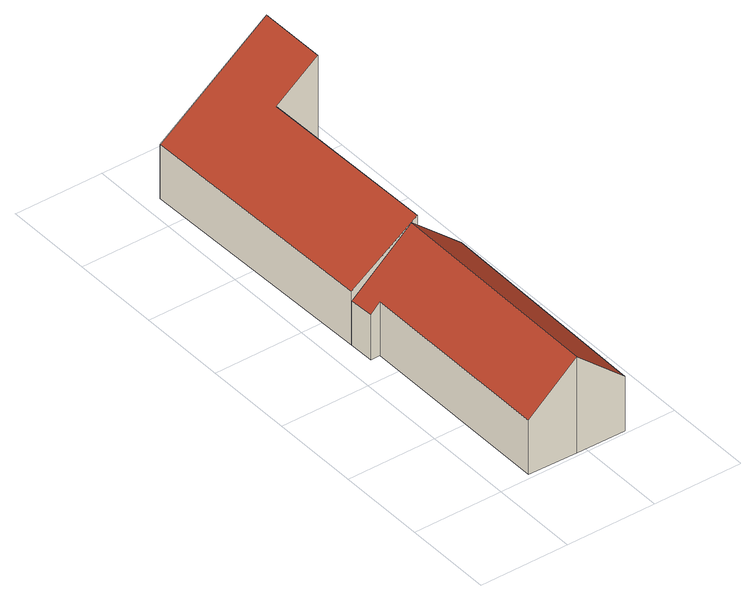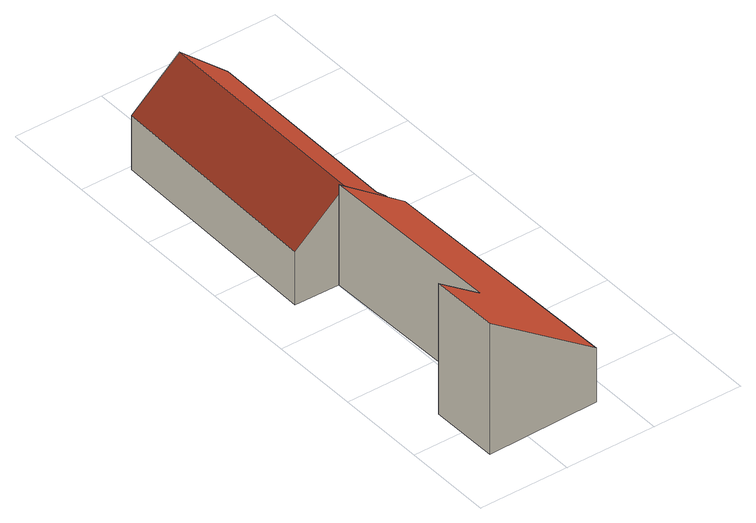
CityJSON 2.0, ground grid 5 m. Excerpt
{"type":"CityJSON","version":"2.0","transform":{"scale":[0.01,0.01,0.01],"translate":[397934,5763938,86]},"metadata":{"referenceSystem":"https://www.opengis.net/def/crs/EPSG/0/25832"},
"CityObjects":{
"building1":{"type":"Building","attributes":{"Gemeindeschluessel":"05566004","Geometrietyp2DReferenz":"3000","function":"31001_1000"},"address":[{"country":"Germany","locality":"Altenberge","thoroughfareNumber":"92","thoroughfareName":"Hohenhorst"}],"children":["building1-1","building1-2"]},
"building1-1":{"type":"BuildingPart","attributes":{"roofType":"2100","measuredHeight":7.58},"parents":["building1"],"geometry":[{"type":"Solid","lod":"2","boundaries":[[[[0,1,2,3]],[[4,5,1,0]],[[6,7,8,5,4]],[[9,10,11,12,13]],[[3,2,10,9]],[[13,6,4,0,3,9]],[[1,5,8,14,11,10,2]],[[12,15,7,6,13]],[[11,14,15,12]],[[14,8,7,15]]]],"semantics":{"surfaces":[{"type":"WallSurface"},{"type":"RoofSurface"},{"type":"GroundSurface"},{"type":"ClosureSurface"}],"values":[[0,0,0,0,0,1,2,0,3,3]]}}]},
"building1-2":{"type":"BuildingPart","attributes":{"roofType":"3100","measuredHeight":5.54},"parents":["building1"],"geometry":[{"type":"Solid","lod":"2","boundaries":[[[[12,11,16,17]],[[18,19,8,7]],[[20,21,19,18]],[[22,23,21,20]],[[24,25,23,22]],[[26,27,25,24]],[[17,16,27,26]],[[20,18,7,15,22]],[[12,17,26,24,22,15]],[[11,14,8,19,21,23,25,27,16]],[[11,12,15,14]],[[8,14,15,7]]]],"semantics":{"surfaces":[{"type":"WallSurface"},{"type":"RoofSurface"},{"type":"GroundSurface"},{"type":"ClosureSurface"}],"values":[[0,0,0,0,0,0,0,1,1,2,3,3]]}}]}
},
"vertices":[
[726,2322,792],[726,2322,36],[722,2705,36],[722,2705,794],[480,2315,617],[480,2315,36],[498,1279,616],[498,1279,561],[498,1279,36],[97,2690,348],[97,2690,36],[124,1286,36],[124,1286,292],[124,1286,348],[465,1280,36],[465,1280,590],
[127,1145,36],[127,1145,296],[748,1275,343],[748,1275,36],[726,16,350],[726,16,36],[452,21,590],[452,21,36],[177,25,350],[177,25,36],[182,1147,344],[182,1147,36]
]}
